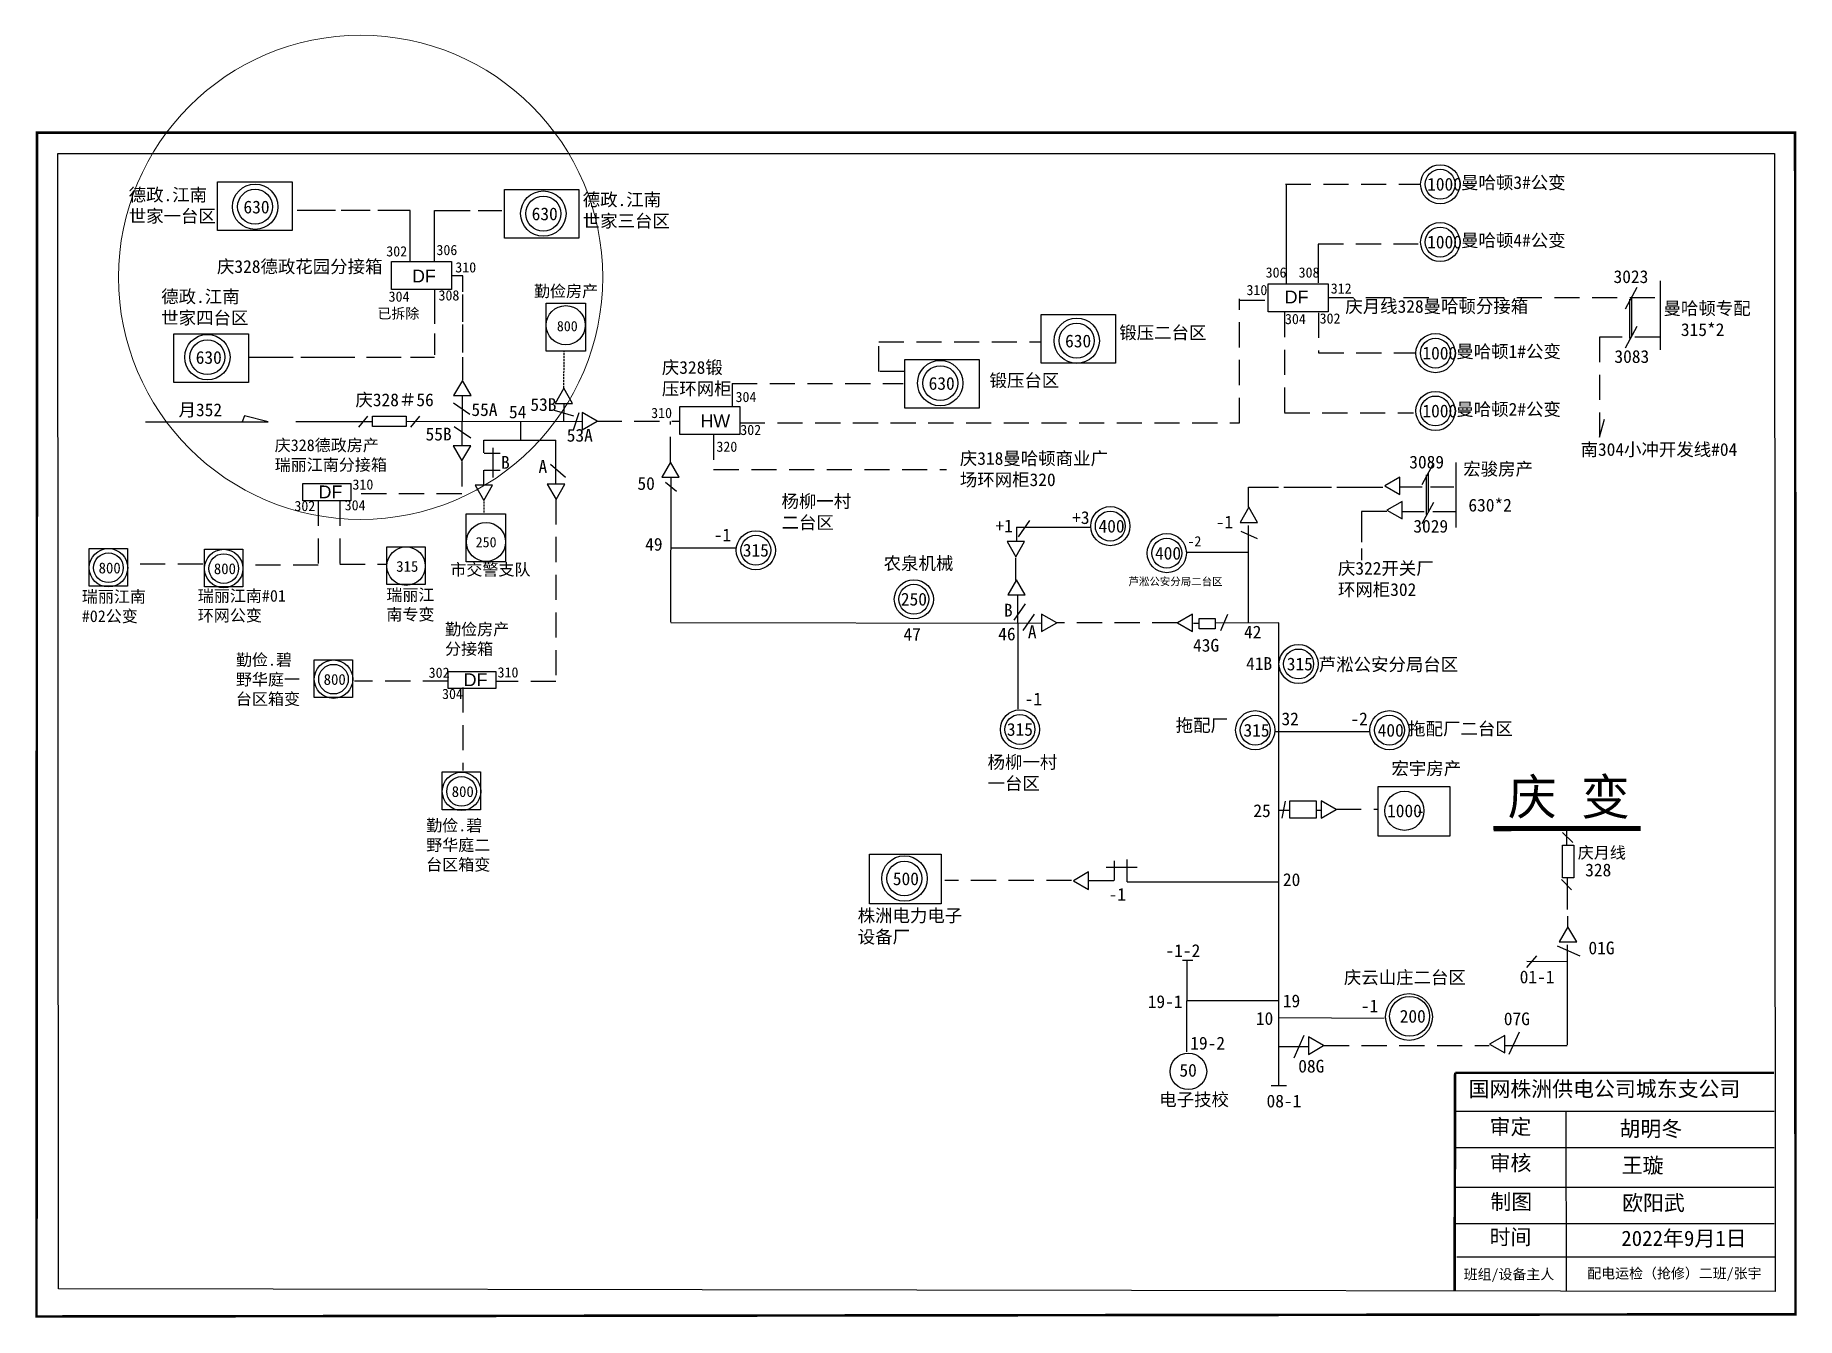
# Model space of a CAD drawing. Extents: x -1 to 344, y -8 to 243.
import ezdxf

# ---------------------------------------------------------------- set-up
doc = ezdxf.new("R2010")
doc.units = 0
doc.header["$LTSCALE"] = 0.774411
for name, pattern in [('ACAD_ISO02W100', [15, 12, -3]), ('DASHED2', [9.525, 6.35, -3.175]), ('HIDDEN', [0.375, 0.25, -0.125])]:
    doc.linetypes.add(name, pattern=pattern)
doc.layers.get('0').update_dxf_attribs({"linetype": 'CONTINUOUS'})
for name, color, linetype in [('0-RefEdit0', 7, 'CONTINUOUS'), ('LAYER1', 5, 'ACAD_ISO02W100'), ('Layer2', 1, 'CONTINUOUS')]:
    doc.layers.add(name, color=color, linetype=linetype)
doc.styles.add('SimSun_txtstyle_2.50_0_0', font='', dxfattribs={"height": 2.5})
doc.styles.get("Standard").update_dxf_attribs({"font": '', "height": 2.5})
doc.styles.add('字体', font='', dxfattribs={"height": 2.5})
doc.styles.add('宋体_txtstyle_200.00_0_0200', font='SIMSUN.TTC', dxfattribs={"height": 200})
doc.styles.add('宋体_txtstyle_3.00_0_0', font='SIMSUN.TTC', dxfattribs={"height": 3})
doc.styles.add('宋体_txtstyle_300.00_0_0300', font='SIMSUN.TTC', dxfattribs={"height": 300})
doc.styles.get('SimSun_txtstyle_2.50_0_0').set_extended_font_data('SimSun')
doc.styles.get('Standard').set_extended_font_data('SimSun')
doc.styles.get('字体').set_extended_font_data('楷体_GB2312')

msp = doc.modelspace()

# ---------------------------------------------------------------- linework, layer by layer
at = {"linetype": 'DASHED2'}
for p, q in [((244.14, 214.07), (270.5, 214.07)), ((250.52, 202.36), (270.07, 202.36)), ((235.12, 191.39), (240.63, 191.39)), ((235.14, 167.36), (235.14, 191.59)), ((252.48, 191.89), (317.12, 191.89)), ((243.94, 189.03), (243.94, 169.31)), ((250.58, 188.89), (250.58, 181.02)), ((317.39, 184.13), (305.53, 184.13)), ((305.53, 184.13), (305.53, 164.52)), ((250.58, 181.02), (269.57, 181.02)), ((243.94, 169.31), (269.14, 169.31)), ((254.03, 91.74), (262.22, 91.74)), ((202.24, 77.76), (177.45, 77.76)), ((251.63, 45.52), (283.97, 45.52))]:
    msp.add_line(p, q, dxfattribs=at)
at = {"color": 0, "linetype": 'Continuous'}
for p, q in [((244.27, 214), (244.27, 194.62)), ((250.52, 202.32), (250.52, 194.75)), ((312.86, 193.83), (310.6, 189.62)), ((317.43, 195.11), (317.43, 181.61)), ((311.44, 191.55), (311.44, 183.84)), ((311.81, 191.92), (311.81, 184.21)), ((312.86, 186.18), (310.6, 181.97)), ((83.13, 175.8), (83.13, 180.21)), ((83.07, 167.64), (83.07, 172.56)), ((135.84, 175.07), (135.84, 170.55)), ((81.34, 171.24), (84.55, 169.03)), ((65.56, 167.53), (50.47, 167.53)), ((64.48, 168.69), (62.73, 166.51)), ((74.65, 168.69), (72.91, 166.51)), ((84.71, 164.35), (81.49, 166.56)), ((82.98, 167.49), (82.98, 163.03)), ((305.53, 164.52), (306.5, 168.07)), ((89.06, 156.66), (89.06, 162.45)), ((87.35, 161.41), (90.49, 161.41)), ((273.07, 159.43), (270.81, 155.22)), ((87.35, 158.07), (90.49, 158.07)), ((271.65, 157.15), (271.65, 149.44)), ((272.02, 157.52), (272.02, 149.81)), ((273.07, 151.78), (270.81, 147.57)), ((194.02, 148.26), (191.81, 145.05)), ((191.45, 146.94), (191.45, 144.11)), ((191.45, 146.94), (206.01, 146.94)), ((191.38, 136.53), (191.38, 140.94)), ((193.15, 131.96), (190.93, 128.74)), ((191.76, 128.08), (191.76, 133.68)), ((191.76, 128.08), (191.76, 111.33)), ((194.92, 129.92), (192.71, 126.7)), ((242.75, 106.96), (260.6, 106.96)), ((293.2, 63.02), (291.29, 60.75)), ((242.78, 50.98), (263.44, 50.86))]:
    msp.add_line(p, q, dxfattribs=at)
at = {"linetype": 'Continuous'}
for p, q in [((58.25, 208.9), (50.71, 208.9)), ((65.03, 208.9), (59.38, 208.9)), ((72.87, 208.9), (66.54, 208.9)), ((72.87, 198.77), (72.87, 208.9)), ((77.58, 198.77), (77.58, 208.9)), ((77.58, 208.9), (84.62, 208.9)), ((86.13, 208.9), (90.78, 208.9)), ((77.58, 193.35), (77.58, 186.72)), ((83.13, 196.09), (81, 196.09)), ((83.13, 193.02), (83.13, 196.09)), ((83.13, 187.15), (83.13, 192.49)), ((83.13, 181.14), (83.13, 186.62)), ((77.58, 184.84), (77.58, 180.63)), ((49.96, 180.16), (41.3, 180.16)), ((62.02, 180.16), (51.47, 180.16)), ((71.06, 180.16), (64.28, 180.16)), ((77.58, 180.16), (72.94, 180.16)), ((21.09, 167.53), (45.04, 167.53)), ((40.41, 168.73), (40, 167.53)), ((45.04, 167.53), (40.41, 168.73)), ((277.49, 146.9), (277.49, 159.58)), ((122.81, 155.73), (124.98, 153.98)), ((236.9, 150.83), (236.9, 154.78)), ((236.9, 154.78), (242.73, 154.78)), ((243.77, 154.78), (253.14, 154.78)), ((254.18, 154.78), (263.13, 154.78)), ((266.46, 154.8), (270.83, 154.8)), ((272.49, 154.8), (277.07, 154.8)), ((263.96, 150.02), (258.96, 150.02)), ((258.96, 150.02), (258.96, 143.98)), ((266.87, 150.02), (271.24, 150.02)), ((272.91, 150.02), (277.49, 150.02)), ((238.66, 144.65), (235.45, 146.06)), ((236.9, 128.16), (236.9, 147.29)), ((123.84, 142.9), (136.69, 142.9)), ((258.96, 142.74), (258.96, 140.45)), ((232.79, 129.84), (231.38, 126.63)), ((243.47, 90.02), (244.12, 93.34)), ((242.86, 91.54), (244.94, 91.54)), ((250.09, 91.54), (251.06, 91.54)), ((300.32, 85.22), (298.34, 87.2)), ((209.03, 80.38), (215.07, 80.38)), ((210.59, 81.64), (210.59, 77.76)), ((213.16, 77.5), (213.16, 81.92)), ((210.54, 77.71), (205.63, 77.71)), ((242.82, 77.47), (213.12, 77.47)), ((300.1, 75.99), (298.12, 77.97)), ((299.28, 72.13), (299.28, 78.17)), ((299.33, 68.66), (299.33, 70.8)), ((223.97, 62.2), (225.99, 62.2)), ((224.88, 54.29), (224.88, 62.12)), ((301.75, 62.96), (297.33, 64.97)), ((299.28, 45.61), (299.28, 65.19)), ((242.86, 45.32), (248.58, 45.32)), ((245.78, 43.1), (247.79, 47.52)), ((286.98, 45.52), (299.23, 45.52)), ((289.81, 48.14), (287.81, 43.72)), ((277.34, 32.65), (339.71, 32.65)), ((298.99, 32.64), (299, -2.6)), ((277.34, 25.55), (339.71, 25.55)), ((277.34, 17.8), (339.71, 17.8)), ((277.34, 10.69), (339.71, 10.69)), ((277.62, 4.16), (339.99, 4.16))]:
    msp.add_line(p, q, dxfattribs=at)
at = {"color": 0, "linetype": 'DASHED2'}
for p, q in [((164.52, 177.41), (164.52, 183.19)), ((164.52, 183.19), (196.1, 183.19)), ((169.63, 177.41), (164.52, 177.41)), ((135.84, 175.07), (169.29, 175.07)), ((109.32, 167.71), (125.66, 167.71)), ((123.78, 159.68), (123.78, 167.64)), ((137.35, 167.36), (235.14, 167.36)), ((132.23, 165), (132.23, 158.2)), ((82.94, 159.78), (82.94, 153.49)), ((132.23, 158.2), (177.76, 158.2))]:
    msp.add_line(p, q, dxfattribs=at)
at = {"color": 0, "linetype": 'HIDDEN', "ltscale": 2}
msp.add_line((102.92, 174.22), (102.98, 181.43), dxfattribs=at)
at = {"color": 0}
for p, q in [((101.04, 169.84), (104.8, 168.72)), ((72.04, 167.64), (106.53, 167.65)), ((103.27, 156.66), (100.32, 159.22)), ((196.33, 128.1), (123.88, 128.19))]:
    msp.add_line(p, q, dxfattribs=at)
at = {"color": 0, "ltscale": 2}
for p, q in [((102.92, 171.14), (102.86, 167.7)), ((101.38, 155.36), (101.37, 163.99)), ((87.27, 155.25), (87.26, 158.1))]:
    msp.add_line(p, q, dxfattribs=at)
for p, q in [((123.84, 128.34), (123.9, 156.57)), ((227.24, 128.11), (226.1, 128.1)), ((242.82, 128.2), (230.35, 128.13)), ((242.8, 105.8), (242.82, 128.2)), ((242.82, 37.78), (242.82, 106.7)), ((299.3, 61.87), (291.34, 61.91)), ((224.83, 44.27), (224.83, 54.27)), ((242.62, 54.22), (224.83, 54.26)), ((241.33, 37.69), (244.34, 37.69))]:
    msp.add_line(p, q)
at = {"color": 7, "linetype": 'DASHED2'}
for p, q in [((54.86, 152.12), (54.86, 139.52)), ((59.11, 152.12), (59.11, 139.68)), ((82.94, 153.49), (61.54, 153.49)), ((101.38, 152.39), (101.38, 116.75)), ((32.31, 139.67), (17.65, 139.67)), ((54.86, 139.52), (40.2, 139.52)), ((59.11, 139.68), (68.15, 139.68)), ((80.26, 116.82), (61.93, 116.82)), ((83.16, 115.58), (83.16, 99.29)), ((101.38, 116.75), (89.65, 116.75))]:
    msp.add_line(p, q, dxfattribs=at)
at = {"color": 7, "linetype": 'HIDDEN', "ltscale": 2}
msp.add_line((87.23, 151.94), (87.23, 149.69), dxfattribs=at)
at = {"color": 7}
for p, q in [((242.03, 106.93), (242.79, 106.93)), ((270.13, 91.16), (270.89, 91.16))]:
    msp.add_line(p, q, dxfattribs=at)
at = {"linetype": 'ACAD_ISO02W100'}
msp.add_line((299.18, 84.72), (299.18, 87.81), dxfattribs=at)
at = {"linetype": 'Continuous', "const_width": 0.5}
msp.add_lwpolyline([(-0.15, 224.13), (343.82, 224.13), (343.9, -7.09), (-0.26, -7.53)], close=True, dxfattribs=at)
at = {"linetype": 'Continuous'}
for points in [[(3.89, 220.08), (339.78, 220.08), (339.94, -2.67), (4.07, -2.12)], [(35.18, 214.51), (49.75, 214.51), (49.75, 205), (35.18, 205)], [(91.31, 213), (105.88, 213), (105.88, 203.49), (91.31, 203.49)], [(69.19, 198.9), (80.94, 198.9), (80.94, 193.42), (69.19, 193.42)], [(240.7, 194.55), (252.45, 194.55), (252.45, 189.08), (240.7, 189.08)], [(196.31, 188.53), (210.88, 188.53), (210.88, 179.02), (196.31, 179.02)], [(26.62, 184.77), (41.2, 184.77), (41.2, 175.26), (26.62, 175.26)], [(169.61, 179.75), (184.19, 179.75), (184.19, 170.24), (169.61, 170.24)], [(262.22, 96.21), (276.27, 96.21), (276.27, 86.49), (262.22, 86.49)], [(162.71, 82.96), (176.76, 82.96), (176.76, 73.24), (162.71, 73.24)]]:
    msp.add_lwpolyline(points, close=True, dxfattribs=at)
at = {"color": 0}
for points in [[(83.06, 175.67), (81.35, 172.72), (84.76, 172.72)], [(102.92, 174.12), (101.21, 171.16), (104.62, 171.16)], [(109.46, 167.68), (106.51, 169.39), (106.51, 165.97)], [(82.99, 159.92), (84.7, 162.87), (81.28, 162.87)], [(123.78, 159.68), (122.08, 156.72), (125.49, 156.72)], [(87.28, 152.18), (88.99, 155.14), (85.57, 155.14)], [(101.39, 152.38), (103.1, 155.34), (99.68, 155.34)], [(191.34, 141.16), (193.05, 144.11), (189.64, 144.11)], [(191.47, 136.64), (189.77, 133.68), (193.18, 133.68)], [(199.35, 128.2), (196.4, 129.91), (196.4, 126.49)]]:
    msp.add_lwpolyline(points, close=True, dxfattribs=at)
at = {"color": 0, "linetype": 'Continuous'}
for points in [[(125.6, 170.55), (137.35, 170.55), (137.35, 165.08), (125.6, 165.08)], [(65.49, 168.69), (72.04, 168.69), (72.04, 166.66), (65.49, 166.66)], [(51.88, 155.49), (61.21, 155.49), (61.21, 152.12), (51.88, 152.12)], [(10.05, 142.79), (17.55, 142.79), (17.55, 135.4), (10.05, 135.4)], [(32.6, 142.64), (40.1, 142.64), (40.1, 135.25), (32.6, 135.25)], [(68.28, 143.11), (75.78, 143.11), (75.78, 135.72), (68.28, 135.72)], [(227.22, 129.07), (230.37, 129.07), (230.37, 127.04), (227.22, 127.04)], [(54.08, 120.99), (61.58, 120.99), (61.58, 113.6), (54.08, 113.6)], [(79.13, 99.04), (86.62, 99.04), (86.62, 91.65), (79.13, 91.65)], [(244.94, 93.4), (250.09, 93.4), (250.09, 89.99), (244.94, 89.99)]]:
    msp.add_lwpolyline(points, close=True, dxfattribs=at)
for points in [[(263.55, 155.03), (266.51, 153.32), (266.51, 156.74)], [(263.97, 150.25), (266.93, 148.54), (266.93, 151.95)], [(236.95, 150.82), (235.24, 147.86), (238.65, 147.86)], [(222.97, 128.2), (225.93, 126.49), (225.93, 129.91)], [(254.04, 91.69), (251.08, 93.4), (251.08, 89.99)], [(202.62, 77.75), (205.58, 76.04), (205.58, 79.46)], [(299.38, 68.72), (297.68, 65.77), (301.09, 65.77)], [(251.54, 45.47), (248.59, 47.18), (248.59, 43.77)], [(284.05, 45.77), (287.01, 44.06), (287.01, 47.47)]]:
    msp.add_lwpolyline(points, close=True)
msp.add_lwpolyline([(236.88, 141.95), (224.82, 141.95)], dxfattribs=at)
at = {"color": 7, "linetype": 'Continuous'}
msp.add_lwpolyline([(80.27, 118.72), (89.6, 118.72), (89.6, 115.35), (80.27, 115.35)], close=True, dxfattribs=at)
at = {"linetype": 'Continuous'}
for points, const_width in [([(313.63, 87.97), (284.81, 87.94)], 1), ([(277.3, 40.16), (277.2, -2.57)], 0.5), ([(277.34, 40.16), (339.71, 40.16)], 0.5)]:
    msp.add_lwpolyline(points, dxfattribs=dict(at, const_width=const_width))
at = {"linetype": 'ACAD_ISO02W100'}
msp.add_lwpolyline([(300.51, 78.32), (298.3, 78.32), (298.3, 84.72), (300.51, 84.72)], close=True, dxfattribs=at)
at = {"color": 12, "linetype": 'Continuous', "lineweight": 0, "ltscale": 1.063575, "true_color": 0xc00000}
msp.add_circle((63.16, 195.83), 47.37, dxfattribs=at)
at = {"color": 7}
for centre, radius in [((274.38, 214.04), 3.83), ((42.51, 209.64), 4.44), ((274.38, 214.04), 2.93), ((42.51, 209.64), 3.42), ((98.9, 208.3), 4.44), ((98.9, 208.3), 3.42), ((274.38, 202.73), 3.83), ((274.38, 202.73), 2.93), ((103.29, 186.46), 3.83), ((203.27, 183.42), 4.44), ((203.27, 183.42), 3.42), ((33.17, 180.2), 4.44), ((33.17, 180.2), 3.42), ((273.45, 180.99), 3.83), ((273.45, 180.99), 2.93), ((176.56, 175.12), 4.44), ((176.56, 175.12), 3.42), ((273.45, 169.67), 3.83), ((273.45, 169.67), 2.93), ((87.69, 144.04), 3.83), ((140.48, 142.41), 3.83), ((140.48, 142.41), 2.93), ((13.82, 138.99), 3.76), ((13.82, 138.99), 2.9), ((36.37, 138.84), 3.76), ((36.37, 138.84), 2.9), ((72.05, 139.31), 3.76), ((171.4, 132.82), 3.83), ((171.4, 132.82), 2.93), ((57.85, 117.19), 3.76), ((246.67, 120.16), 3.83), ((246.67, 120.16), 2.93), ((57.85, 117.19), 2.9), ((192.15, 107.35), 3.83), ((238.19, 107.2), 3.83), ((264.46, 107.2), 3.83), ((192.15, 107.35), 2.93), ((238.19, 107.2), 2.93), ((264.46, 107.2), 2.93), ((82.9, 95.23), 3.76), ((82.9, 95.23), 2.9), ((267.38, 91.43), 3.83), ((169.56, 78.18), 4.44), ((169.56, 78.18), 3.42)]:
    msp.add_circle(centre, radius, dxfattribs=at)
at = {"color": 0}
for centre, radius in [((209.84, 147.14), 3.83), ((209.84, 147.14), 2.93), ((220.89, 141.85), 3.83), ((220.89, 141.85), 2.93)]:
    msp.add_circle(centre, radius, dxfattribs=at)
at = {"color": 0, "linetype": 'Continuous'}
for centre, radius in [((268.28, 51.09), 4.58), ((268.4, 51.21), 3.91)]:
    msp.add_circle(centre, radius, dxfattribs=at)
at = {"linetype": 'Continuous'}
msp.add_circle((225.12, 40.43), 3.57, dxfattribs=at)
at = {"layer": '0-RefEdit0', "color": 0, "linetype": 'ByBlock', "ltscale": 2}
msp.add_line((105.84, 169.34), (104.77, 165.94), dxfattribs=at)
at = {"layer": '0-RefEdit0', "color": 0, "ltscale": 2}
for p, q in [((94.49, 163.94), (94.49, 167.55)), ((87.26, 163.94), (101.37, 163.94)), ((87.26, 161.47), (87.26, 163.94))]:
    msp.add_line(p, q, dxfattribs=at)
at = {"layer": '0-RefEdit0', "color": 7, "ltscale": 2}
for points in [[(99.46, 190.79), (107.16, 190.79), (107.16, 181.39), (99.46, 181.39)], [(83.78, 149.56), (91.48, 149.56), (91.48, 140.16), (83.78, 140.16)]]:
    msp.add_lwpolyline(points, close=True, dxfattribs=at)
at = {"layer": 'LAYER1', "color": 0, "linetype": 'DASHED2'}
msp.add_line((222.97, 128.2), (199.35, 128.2), dxfattribs=at)

# ---------------------------------------------------------------- texts
at = {"color": 0}
for s, p in [('55A', (84.83, 168.69)), ('54', (92.18, 168.24)), ('53B', (96.37, 169.68)), ('55B', (75.86, 163.9)), ('53A', (103.48, 163.67)), ('B', (90.63, 158.36)), ('A', (97.96, 157.55)), ('+1', (187.36, 145.94)), ('+3', (202.37, 147.56)), ('B', (189.02, 129.44)), ('A', (193.71, 125.21)), ('46', (187.91, 124.79))]:
    msp.add_text(s, height=2.5, dxfattribs=at).set_placement(p)
for s, p in [('-1', (230.46, 146.69)), ('49', (118.83, 142.34)), ('-1', (132.24, 144.16)), ('42', (235.99, 125.16)), ('47', (169.37, 124.71)), ('43G', (226.02, 122.57)), ('-1', (193.08, 112.07)), ('-1', (209.51, 73.83)), ('20', (243.61, 76.71)), ('-1-2', (220.64, 62.82)), ('19-1', (217.16, 52.83)), ('19', (243.59, 52.98)), ('10', (238.32, 49.54)), ('-1', (258.86, 52)), ('200', (266.46, 49.97)), ('19-2', (225.48, 44.71)), ('50', (223.36, 39.4))]:
    msp.add_text(s, height=2.5).set_placement(p)
at = {"color": 7, "linetype": 'Continuous', "char_height": 2.5, "attachment_point": 1}
for s, insert, width in [('1000', (271.83, 215.3), 5.5937), ('1000', (271.83, 203.99), 5.5937), ('1000', (270.9, 182.25), 5.5937), ('1000', (270.9, 170.93), 5.5937), ('630*2', (279.9, 152.5), 5.5937), ('315', (137.93, 143.67), 5.5937), ('250', (168.86, 134.09), 5.5937), ('315', (189.6, 108.61), 5.5937), ('25', (237.82, 92.7), 4.5033), ('01G', (303.39, 65.84), 4.9222), ('01-1', (289.93, 60.17), 4.9222), ('07G', (286.83, 51.97), 4.9222), ('08G', (246.61, 42.71), 4.5033), ('08-1', (240.41, 35.88), 4.5033)]:
    msp.add_mtext(s, dxfattribs=dict(at, insert=insert, width=width))
at = {"char_height": 2.5, "attachment_point": 1, "style": '字体'}
for s, insert, width in [('曼哈顿3#公变', (278.47, 215.62), 52.3674), ('德政.江南世家一台区', (17.78, 213.23), 17.8814), ('{\\fSimSun|b0|i0|c134|p2;德政}.{\\fSimSun|b0|i0|c134|p2;江南世家三台区}', (106.61, 212.28), 17.8814), ('曼哈顿4#公变', (278.47, 204.31), 52.3674), ('{\\H0.8x;302}', (68.18, 201.92), 52.3674), ('{\\H0.8x;306}', (77.99, 202.18), 52.3674), ('庆328德政花园分接箱', (35.05, 199.19), 52.3674), ('{\\fArial|b0|i0|c0|p32;DF}', (73.22, 197.33), 52.3674), ('{\\H0.8x;310}', (81.68, 198.78), 52.3674), ('{\\H0.8x;306}', (240.23, 197.78), 52.3674), ('{\\H0.8x;308}', (246.68, 197.78), 52.3674), ('德政.江南世家四台区', (24.14, 193.32), 17.8814), ('{\\H0.8x;304}', (68.63, 193.06), 52.3674), ('{\\H0.8x;308}', (78.39, 193.3), 52.3674), ('{\\H0.8x;310}', (236.48, 194.35), 52.3674), ('{\\fArial|b0|i0|c0|p32;DF}', (243.95, 193.23), 52.3674), ('{\\H0.8x;312}', (252.97, 194.65), 52.3674), ('{\\H0.8x;已拆除}', (66.46, 189.77), 52.3674), ('庆月线328曼哈顿分接箱', (255.81, 191.39), 52.3674), ('锻压二台区', (211.59, 186.26), 52.3674), ('{\\H0.8x;304}', (244.01, 188.67), 52.3674), ('{\\H0.8x;302}', (250.79, 188.78), 52.3674), ('曼哈顿1#公变', (277.54, 182.57), 52.3674), ('锻压台区', (186.21, 176.9), 52.3674), ('曼哈顿2#公变', (277.54, 171.26), 52.3674), ('宏骏房产', (278.89, 159.58), 52.3674), ('50', (117.32, 156.74), 18.703), ('{\\H0.8x;302}', (50.2, 152.08), 52.3674), ('{\\H0.8x;304}', (60.04, 152.23), 52.3674), ('杨柳一村二台区', (145.51, 153.26), 16.4292), ('农泉机械', (165.48, 141.11), 16.4292), ('庆322开关厂环网柜302', (254.37, 140.14), 21.9392), ('{\\H0.8x;302}', (76.47, 119.46), 52.3674), ('{\\fArial|b0|i0|c0|p32;DF}', (83.31, 118.32), 52.3674), ('{\\H0.8x;310}', (89.95, 119.52), 52.3674), ('{\\H0.8x;304}', (79.09, 115.31), 52.3674), ('杨柳一村一台区', (185.83, 102.21), 16.4292), ('宏宇房产', (264.85, 100.97), 16.4292), ('株洲电力电子\\P设备厂', (160.41, 72.18), 31.6667)]:
    msp.add_mtext(s, dxfattribs=dict(at, insert=insert, width=width))
at = {"color": 7, "attachment_point": 1}
for s, insert, char_height, width, style in [('630', (40.23, 210.84), 2.5, 4.9068, 'SimSun_txtstyle_2.50_0_0'), ('630', (96.62, 209.5), 2.5, 4.9068, 'SimSun_txtstyle_2.50_0_0'), ('630', (30.89, 181.4), 2.5, 4.9068, 'SimSun_txtstyle_2.50_0_0'), ('400', (207.53, 148.38), 2.5, 4.9068, 'SimSun_txtstyle_2.50_0_0'), ('-2', (224.93, 145.18), 2, 4.9068, 'SimSun_txtstyle_2.50_0_0'), ('400', (218.58, 143.09), 2.5, 4.9068, 'SimSun_txtstyle_2.50_0_0'), ('拖配厂', (222.63, 109.42), 2.5, 23.7798, '字体'), ('拖配厂二台区', (268.12, 108.74), 2.5, 23.7798, '字体'), ('{\\fSimSun|b0|i0|c134|p2;庆云山庄二台区}', (255.54, 60.07), 2.5, 27.0198, '字体'), ('电子技校', (219.41, 36.17), 2.5, 18.1175, '字体')]:
    msp.add_mtext(s, dxfattribs=dict(at, insert=insert, char_height=char_height, width=width, style=style))
at = {"color": 0, "attachment_point": 1, "style": '字体'}
for s, insert, char_height, width in [('3023', (308.3, 197.21), 2.5, 52.3674), ('曼哈顿专配\\P  315*2', (318.08, 191.01), 2.5, 52.3674), ('{\\fSimSun|b0|i0|c134|p2;庆}328{\\fSimSun|b0|i0|c134|p2;锻压环网柜}', (122.09, 179.45), 2.5, 14.8664), ('3083', (308.47, 181.58), 2.5, 52.3674), ('庆328＃56', (62.14, 173.11), 2.5, 19.6564), ('{\\H0.8x;304}', (136.51, 173.42), 2.5, 52.3674), ('{\\H0.8x;310}', (120, 170.29), 2.5, 52.3674), ('{\\fArial|b0|i0|c0|p32;HW}', (129.64, 168.99), 2.5, 52.3674), ('{\\H0.8x;302}', (137.44, 166.97), 2.5, 52.3674), ('{\\H0.8x;320}', (132.77, 163.69), 2.5, 52.3674), ('{\\fSimSun|b0|i0|c134|p2;庆}318{\\fSimSun|b0|i0|c134|p2;曼哈顿商业广场环网柜320}', (180.4, 161.64), 2.5, 30.1844), ('南304小冲开发线#04', (301.84, 163.39), 2.5, 52.3674), ('3089', (268.33, 160.93), 2.5, 52.3674), ('{\\H0.8x;310}', (61.56, 156.29), 2.5, 52.3674), ('{\\fArial|b0|i0|c0|p32;DF}', (54.92, 155.09), 2.5, 52.3674), ('3029', (269.13, 148.37), 2.5, 52.3674), ('{\\fSimSun|b0|i0|c134|p2;芦淞公安分局二台区}', (213.39, 137.05), 1.5, 23.7798)]:
    msp.add_mtext(s, dxfattribs=dict(at, insert=insert, char_height=char_height, width=width))
at = {"color": 7, "attachment_point": 1}
for s, insert, char_height, width in [('勤俭房产', (97.07, 194.28), 2.3, 16.4292), ('800', (101.55, 187.28), 2, 5.5937), ('630', (200.99, 184.62), 2.5, 4.9068), ('630', (174.29, 176.32), 2.5, 4.9068), ('250', (85.67, 145), 2, 5.5937), ('800', (11.89, 140.01), 2.119, 4.1587), ('800', (34.44, 139.86), 2.119, 4.1587), ('315', (70.12, 140.32), 2.119, 4.1587), ('市交警支队', (80.7, 139.79), 2.3, 16.4292), ('瑞丽江南#02公变', (8.6, 134.5), 2.3, 15.4049), ('瑞丽江南#01环网公变', (31.29, 134.65), 2.3, 18.63), ('瑞丽江南专变', (68.19, 134.84), 2.3, 11.155), ('勤俭房产分接箱', (79.68, 128.11), 2.3, 13.1762), ('勤俭.碧野华庭一台区箱变', (38.75, 122.13), 2.3, 13.5978), ('41B', (236.4, 121.5), 2.5, 6.1206), ('315', (244.36, 121.41), 2.5, 4.9068), ('800', (55.92, 118.2), 2.119, 4.1587), ('32', (243.33, 110.68), 2.5, 11.4576), ('-2', (256.82, 110.68), 2.5, 11.4576), ('315', (235.89, 108.44), 2.5, 4.9068), ('400', (262.15, 108.44), 2.5, 4.9068), ('800', (80.97, 96.25), 2.119, 4.1587), ('勤俭.碧野华庭二台区箱变', (75.98, 89.72), 2.3, 13.5978), ('1000', (263.99, 92.68), 2.5, 4.9068), ('500', (167.29, 79.38), 2.5, 4.9068)]:
    msp.add_mtext(s, dxfattribs=dict(at, insert=insert, char_height=char_height, width=width))
at = {"linetype": 'Continuous', "attachment_point": 1}
for s, insert, char_height, width, style in [('月352', (27.53, 171.15), 2.5, 18.9172, '字体'), ('庆 变', (287.62, 97.66), 7, 27.4955, '字体'), ('国网株洲供电公司城东支公司', (279.92, 38.51), 3, 82.0179, '宋体_txtstyle_3.00_0_0'), ('审定', (284.04, 31.09), 3, 23.4615, '字体'), ('胡明冬', (309.46, 30.71), 3, 23.4615, '宋体_txtstyle_3.00_0_0'), ('审核', (284.04, 24.03), 3, 23.4615, '字体'), ('{\\fSimSun|b0|i0|c134|p2;王璇}', (309.9, 23.55), 3, 33.0539, '字体'), ('制图', (284.2, 16.41), 3, 23.4615, '字体'), ('欧阳武', (309.97, 16.21), 3, 51.2, '宋体_txtstyle_3.00_0_0'), ('时间', (284.04, 9.53), 3, 23.4615, '字体')]:
    msp.add_mtext(s, dxfattribs=dict(at, insert=insert, char_height=char_height, width=width, style=style))
at = {"color": 0, "insert": (46.34, 164.13), "char_height": 2.3, "width": 23.1804, "attachment_point": 1}
msp.add_mtext('庆328德政房产瑞丽江南分接箱', dxfattribs=at)
at = {"color": 0, "linetype": 'Continuous', "insert": (301.3, 84.39), "char_height": 2.3, "width": 9.9341, "attachment_point": 1, "style": '字体'}
msp.add_mtext('庆月线', dxfattribs=at)
at = {"color": 0, "linetype": 'Continuous', "insert": (302.75, 81.1), "char_height": 2.5, "width": 5.6554, "attachment_point": 1}
msp.add_mtext('328', dxfattribs=at)
at = {"color": 7, "linetype": 'Continuous', "lineweight": 0, "ltscale": 1.041309, "insert": (309.81, 9.27), "char_height": 3, "attachment_point": 1, "style": '宋体_txtstyle_300.00_0_0300'}
msp.add_mtext('2022年9月1日', dxfattribs=at)
at = {"color": 7, "linetype": 'Continuous', "lineweight": 0, "ltscale": 0.86819, "char_height": 2, "attachment_point": 1, "style": '宋体_txtstyle_200.00_0_0200'}
for s, insert in [('班组/设备主人', (278.97, 1.73)), ('配电运检（抢修）二班/张宇', (303.15, 1.92))]:
    msp.add_mtext(s, dxfattribs=dict(at, insert=insert))
at = {"layer": 'Layer2', "color": 7, "linetype": 'Continuous', "insert": (250.62, 121.32), "char_height": 2.5, "width": 52.676, "attachment_point": 1, "style": '字体'}
msp.add_mtext('芦淞公安分局台区', dxfattribs=at)

doc.saveas('drawing.dxf')
